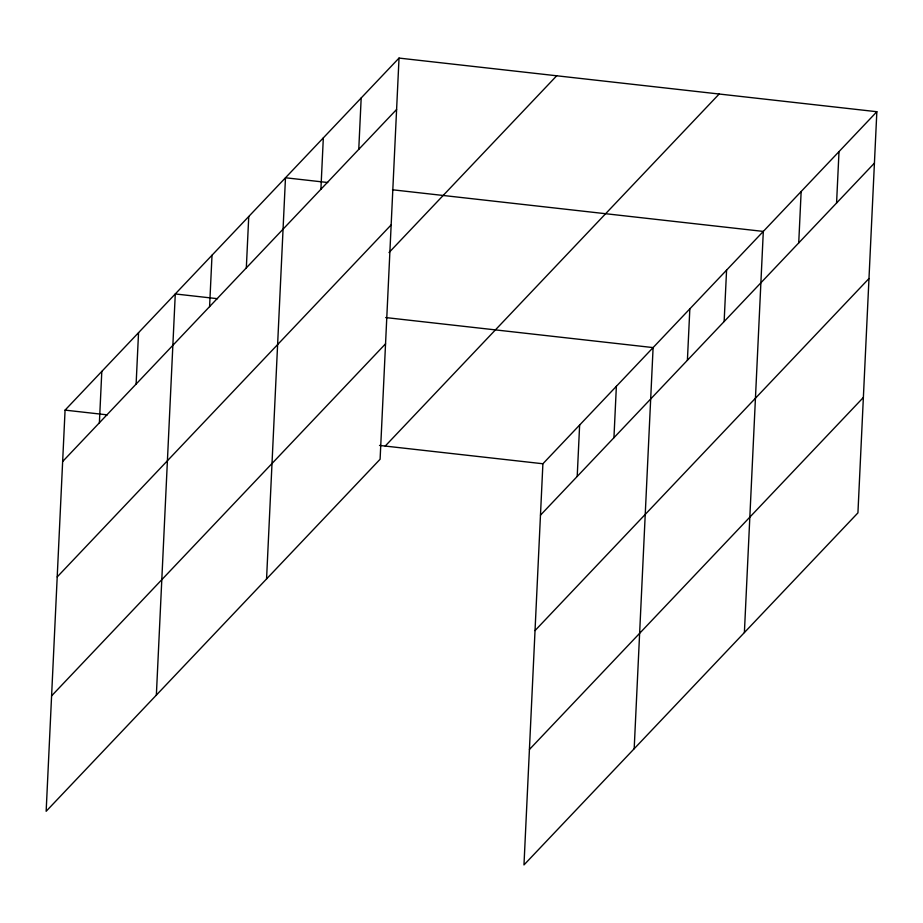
<?xml version="1.0" encoding="UTF-8"?>
<svg xmlns="http://www.w3.org/2000/svg" width="923" height="923" viewBox="0 0 923 923"><rect width="100%" height="100%" fill="white"/><g stroke="black" fill="none" stroke-linecap="round" stroke-linejoin="round"><path stroke-width="1.38" d="M399.024 58.08L65.072 410.124L46.15 811.282L380.103 459.239L399.024 58.08L876.85 111.718L857.929 512.876L523.976 864.92L542.897 463.761L876.85 111.718M99.384 422.792L101.807 371.404M136.119 384.06L138.542 332.672M156.356 695.1L175.278 293.952L217.505 298.694M209.59 306.621L212.013 255.221M246.326 267.889L248.749 216.501M266.562 578.929L285.484 177.77L327.711 182.512M320.904 189.273L323.327 137.873M358.759 149.364L361.181 97.976M577.21 476.43L579.632 425.041M613.945 437.71L616.368 386.31M634.182 748.749L653.103 347.59L385.687 317.57M687.404 360.258L689.839 308.87M724.14 321.527L726.574 270.139M744.388 632.567L763.309 231.419L392.483 189.78M798.73 242.911L801.152 191.523M836.573 203.014L839.007 151.614M62.649 461.512L396.602 109.468M57.203 576.933L391.156 224.889M389.021 252.544L556.707 75.778M51.596 695.861L385.549 343.817M385.214 446.063L719.167 94.019M540.474 515.161L874.427 163.117M535.028 630.582L868.981 278.538M529.421 749.499L863.374 397.455M65.072 410.124L107.299 414.865M379.515 445.428L542.897 463.761"/></g></svg>
